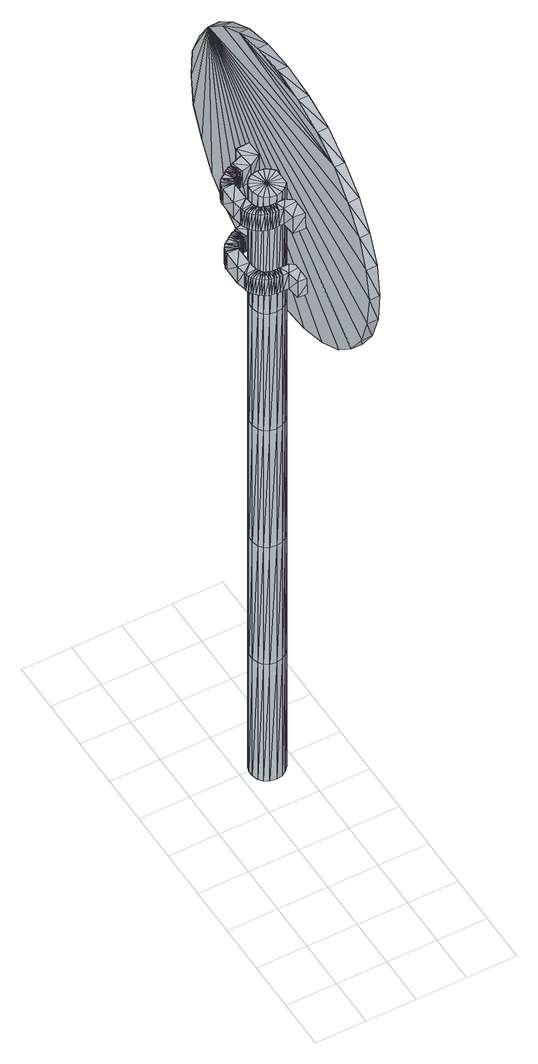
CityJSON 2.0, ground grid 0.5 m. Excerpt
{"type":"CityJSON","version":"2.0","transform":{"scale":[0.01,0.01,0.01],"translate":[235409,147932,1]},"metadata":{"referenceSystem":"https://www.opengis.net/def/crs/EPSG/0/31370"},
"CityObjects":{
"object1":{"type":"GenericCityObject","attributes":{"cluster":60,"mean_distance_to_centroid":0.036,"new_centroid_x":235409.3,"new_centroid_y":147933.86,"mean_distance_to_camera":7.68,"H1":0,"H2":0,"Z_final":109.18,"cluster2":-1,"proj_x":235405.76,"proj_y":147935.84,"id_line":52496,"bearing_l":29.24,"distance":4.05,"orientation":"right","G_obj":29.24},"geometry":[{"type":"MultiSurface","lod":"2","boundaries":[[[0,1,2]],[[2,1,3]],[[3,1,4]],[[4,1,5]],[[5,1,6]],[[1,7,6]],[[1,8,7]],[[1,9,8]],[[1,10,9]],[[1,11,10]],[[1,12,11]],[[1,13,12]],[[1,14,13]],[[15,14,1]],[[16,15,1]],[[17,16,1]],[[18,17,1]],[[0,18,1]],[[19,20,0]],[[19,0,2]],[[21,19,2]],[[21,2,3]],[[21,3,22]],[[22,3,4]],[[22,4,23]],[[23,4,5]],[[23,5,24]],[[24,5,6]],[[24,6,25]],[[25,6,7]],[[25,7,26]],[[26,7,8]],[[26,8,27]],[[8,9,27]],[[27,9,28]],[[9,10,28]],[[10,29,28]],[[10,11,29]],[[11,30,29]],[[11,12,30]],[[30,12,31]],[[31,12,13]],[[31,13,32]],[[32,13,14]],[[32,14,33]],[[33,14,15]],[[33,15,34]],[[34,15,16]],[[34,16,35]],[[35,16,17]],[[36,35,17]],[[18,36,17]],[[20,36,18]],[[20,18,0]],[[37,38,20]],[[37,20,19]],[[39,37,19]],[[21,39,19]],[[39,21,40]],[[40,21,22]],[[40,22,41]],[[41,22,23]],[[41,23,42]],[[42,23,24]],[[42,24,43]],[[43,24,25]],[[43,25,44]],[[44,25,26]],[[26,45,44]],[[26,27,45]],[[27,46,45]],[[27,28,46]],[[28,47,46]],[[28,29,47]],[[47,29,48]],[[29,30,48]],[[48,30,49]],[[49,30,31]],[[49,31,50]],[[50,31,32]],[[50,32,51]],[[51,32,33]],[[51,33,52]],[[52,33,34]],[[52,34,53]],[[53,34,35]],[[54,53,35]],[[54,35,36]],[[38,54,36]],[[38,36,20]],[[55,56,38]],[[55,38,37]],[[57,55,37]],[[57,37,39]],[[57,39,58]],[[58,39,40]],[[58,40,59]],[[59,40,41]],[[59,41,60]],[[60,41,42]],[[60,42,61]],[[61,42,43]],[[61,43,62]],[[62,43,44]],[[44,63,62]],[[44,45,63]],[[45,64,63]],[[45,46,64]],[[46,65,64]],[[46,47,65]],[[47,66,65]],[[47,48,66]],[[66,48,67]],[[67,48,49]],[[67,49,68]],[[68,49,50]],[[68,50,69]],[[69,50,51]],[[69,51,70]],[[70,51,52]],[[70,52,71]],[[71,52,53]],[[72,71,53]],[[72,53,54]],[[56,72,54]],[[56,54,38]],[[73,74,56]],[[73,56,55]],[[75,73,55]],[[75,55,57]],[[75,57,76]],[[76,57,58]],[[76,58,77]],[[77,58,59]],[[77,59,78]],[[78,59,60]],[[78,60,79]],[[79,60,61]],[[79,61,80]],[[80,61,62]],[[62,81,80]],[[62,63,81]],[[63,82,81]],[[63,64,82]],[[64,83,82]],[[64,65,83]],[[65,84,83]],[[65,66,84]],[[84,66,85]],[[85,66,67]],[[85,67,86]],[[86,67,68]],[[86,68,87]],[[87,68,69]],[[87,69,88]],[[88,69,70]],[[88,70,89]],[[89,70,71]],[[90,89,71]],[[90,71,72]],[[74,90,72]],[[74,72,56]],[[91,92,74]],[[91,74,73]],[[93,91,73]],[[93,73,75]],[[93,75,94]],[[94,75,76]],[[94,76,95]],[[95,76,77]],[[95,77,96]],[[96,77,78]],[[96,78,97]],[[97,78,79]],[[97,79,98]],[[98,79,80]],[[80,99,98]],[[80,81,99]],[[81,100,99]],[[81,82,100]],[[82,101,100]],[[82,83,101]],[[83,102,101]],[[83,84,102]],[[102,84,103]],[[103,84,85]],[[103,85,104]],[[104,85,86]],[[104,86,105]],[[105,86,87]],[[105,87,106]],[[106,87,88]],[[106,88,107]],[[107,88,89]],[[108,107,89]],[[108,89,90]],[[92,108,90]],[[92,90,74]],[[92,91,109]],[[91,93,109]],[[93,94,109]],[[94,95,109]],[[95,96,109]],[[109,96,97]],[[109,97,98]],[[109,98,99]],[[109,99,100]],[[109,100,101]],[[109,101,102]],[[109,102,103]],[[109,103,104]],[[105,109,104]],[[106,109,105]],[[107,109,106]],[[108,109,107]],[[92,109,108]],[[110,111,112]],[[113,112,114]],[[115,112,113]],[[116,112,115]],[[117,112,116]],[[118,112,117]],[[119,112,118]],[[120,112,119]],[[121,112,120]],[[122,112,121]],[[122,123,112]],[[123,110,112]],[[111,124,112]],[[124,125,112]],[[125,126,112]],[[126,127,112]],[[127,128,112]],[[128,129,112]],[[129,130,112]],[[130,131,112]],[[112,131,132]],[[131,133,132]],[[131,134,133]],[[133,134,135]],[[133,135,136]],[[135,137,136]],[[133,136,138]],[[136,139,138]],[[136,137,139]],[[137,140,139]],[[137,135,140]],[[135,141,140]],[[135,134,141]],[[134,142,141]],[[134,131,142]],[[131,143,142]],[[131,130,143]],[[143,130,144]],[[144,130,129]],[[144,129,145]],[[145,129,128]],[[145,128,146]],[[146,127,147]],[[147,127,126]],[[147,126,148]],[[148,126,125]],[[148,125,149]],[[149,125,124]],[[150,149,124]],[[150,124,111]],[[151,150,111]],[[151,111,110]],[[152,151,110]],[[152,110,123]],[[146,128,127]],[[153,123,122]],[[154,153,122]],[[154,122,121]],[[155,154,121]],[[155,121,120]],[[156,155,120]],[[156,120,119]],[[157,156,119]],[[157,119,118]],[[157,118,158]],[[158,118,117]],[[158,117,159]],[[153,152,123]],[[159,117,116]],[[159,116,160]],[[160,116,115]],[[160,115,161]],[[161,115,113]],[[161,113,162]],[[162,113,114]],[[162,114,163]],[[163,114,112]],[[163,112,164]],[[164,112,132]],[[132,165,164]],[[132,133,165]],[[133,138,165]],[[138,139,140]],[[161,162,163]],[[160,161,163]],[[159,160,163]],[[158,159,163]],[[157,158,163]],[[156,157,163]],[[155,156,163]],[[154,155,163]],[[153,154,163]],[[153,163,152]],[[152,163,151]],[[151,163,150]],[[150,163,149]],[[149,163,148]],[[148,163,147]],[[147,163,146]],[[146,163,145]],[[145,163,144]],[[144,163,143]],[[143,163,142]],[[163,164,142]],[[142,164,165]],[[142,165,141]],[[165,140,141]],[[165,138,140]],[[166,167,168]],[[168,167,169]],[[170,168,169]],[[170,169,171]],[[170,171,172]],[[172,171,173]],[[172,173,174]],[[174,173,175]],[[174,175,176]],[[176,175,177]],[[176,177,178]],[[178,177,179]],[[178,179,180]],[[180,179,181]],[[180,181,182]],[[182,181,183]],[[182,183,184]],[[184,183,185]],[[184,185,186]],[[186,185,187]],[[186,187,188]],[[188,187,189]],[[188,189,190]],[[190,189,191]],[[192,190,191]],[[192,191,193]],[[194,192,193]],[[194,193,195]],[[196,194,195]],[[196,195,197]],[[198,196,197]],[[198,197,199]],[[200,198,199]],[[200,199,201]],[[202,200,201]],[[202,201,203]],[[204,202,203]],[[204,203,205]],[[206,204,205]],[[206,205,207]],[[208,206,207]],[[208,207,209]],[[210,208,209]],[[210,209,211]],[[212,210,211]],[[212,211,213]],[[214,212,213]],[[214,213,215]],[[216,214,215]],[[216,215,217]],[[216,217,218]],[[218,217,219]],[[218,219,220]],[[220,219,221]],[[220,221,222]],[[222,221,223]],[[222,223,224]],[[224,223,225]],[[224,225,226]],[[226,225,227]],[[226,227,228]],[[228,227,229]],[[228,229,230]],[[230,229,231]],[[230,231,232]],[[232,231,233]],[[232,233,234]],[[234,233,235]],[[234,235,236]],[[236,235,237]],[[238,236,237]],[[238,237,239]],[[238,239,240]],[[240,239,241]],[[241,242,240]],[[241,243,242]],[[242,243,244]],[[244,243,245]],[[244,245,246]],[[246,245,247]],[[246,247,248]],[[248,247,249]],[[248,249,250]],[[250,249,251]],[[250,251,252]],[[252,251,253]],[[252,253,254]],[[254,253,255]],[[254,255,256]],[[256,255,257]],[[256,257,258]],[[258,257,259]],[[258,259,260]],[[260,259,261]],[[260,261,262]],[[262,261,263]],[[262,263,264]],[[264,263,265]],[[264,265,266]],[[266,265,267]],[[267,268,266]],[[267,269,268]],[[269,270,268]],[[269,271,270]],[[271,272,270]],[[271,273,272]],[[273,274,272]],[[273,275,274]],[[275,276,274]],[[275,277,276]],[[277,278,276]],[[277,279,278]],[[279,280,278]],[[279,281,280]],[[281,282,280]],[[281,283,282]],[[283,284,282]],[[283,285,284]],[[285,286,284]],[[285,287,286]],[[287,288,286]],[[287,289,288]],[[288,289,290]],[[290,289,291]],[[290,291,292]],[[292,291,293]],[[292,293,294]],[[294,293,295]],[[294,295,296]],[[296,295,297]],[[296,297,298]],[[298,297,299]],[[298,299,300]],[[300,299,301]],[[300,301,302]],[[302,301,303]],[[302,303,304]],[[304,303,305]],[[304,305,306]],[[306,305,307]],[[306,307,308]],[[308,307,309]],[[308,309,310]],[[310,309,311]],[[311,166,310]],[[311,167,166]],[[169,167,311]],[[169,311,171]],[[171,311,309]],[[173,171,309]],[[173,309,307]],[[175,173,307]],[[175,307,305]],[[177,175,305]],[[177,305,303]],[[179,177,303]],[[179,303,301]],[[181,179,301]],[[181,301,299]],[[183,181,299]],[[183,299,297]],[[183,297,295]],[[185,183,295]],[[185,295,293]],[[187,185,293]],[[187,293,291]],[[189,187,291]],[[189,291,289]],[[189,289,287]],[[189,287,285]],[[191,189,285]],[[191,285,283]],[[193,191,283]],[[195,193,283]],[[195,283,281]],[[197,195,281]],[[199,197,281]],[[201,199,281]],[[201,281,279]],[[203,201,279]],[[205,203,279]],[[205,279,277]],[[205,277,207]],[[207,277,209]],[[209,277,275]],[[209,275,211]],[[211,275,273]],[[211,273,213]],[[213,273,271]],[[213,271,215]],[[215,271,269]],[[215,269,217]],[[217,269,219]],[[219,269,267]],[[219,267,221]],[[221,267,265]],[[221,265,223]],[[223,265,263]],[[223,263,225]],[[225,263,261]],[[225,261,227]],[[227,261,259]],[[227,259,229]],[[229,259,257]],[[229,257,255]],[[229,255,231]],[[231,255,253]],[[231,253,233]],[[233,253,251]],[[233,251,235]],[[251,249,235]],[[235,249,247]],[[235,247,237]],[[247,245,237]],[[237,245,243]],[[237,243,239]],[[239,243,241]],[[238,240,242]],[[168,310,166]],[[170,310,168]],[[170,308,310]],[[172,308,170]],[[172,306,308]],[[174,306,172]],[[174,304,306]],[[176,304,174]],[[176,302,304]],[[178,302,176]],[[178,300,302]],[[180,300,178]],[[180,298,300]],[[182,298,180]],[[182,296,298]],[[182,294,296]],[[184,294,182]],[[184,292,294]],[[186,292,184]],[[186,290,292]],[[188,290,186]],[[188,288,290]],[[188,286,288]],[[188,284,286]],[[190,284,188]],[[190,282,284]],[[192,282,190]],[[194,282,192]],[[194,280,282]],[[196,280,194]],[[198,280,196]],[[200,280,198]],[[200,278,280]],[[202,278,200]],[[204,278,202]],[[204,276,278]],[[204,206,276]],[[206,208,276]],[[208,274,276]],[[208,210,274]],[[210,272,274]],[[210,212,272]],[[212,270,272]],[[212,214,270]],[[214,268,270]],[[214,216,268]],[[216,218,268]],[[218,266,268]],[[218,220,266]],[[220,264,266]],[[220,222,264]],[[222,262,264]],[[222,224,262]],[[224,260,262]],[[224,226,260]],[[226,258,260]],[[226,228,258]],[[228,256,258]],[[228,254,256]],[[228,230,254]],[[230,252,254]],[[230,232,252]],[[232,250,252]],[[232,234,250]],[[250,234,248]],[[234,246,248]],[[234,236,246]],[[246,236,244]],[[236,242,244]],[[236,238,242]],[[312,313,314]],[[314,313,315]],[[316,314,315]],[[316,315,317]],[[316,317,318]],[[318,317,319]],[[318,319,320]],[[320,319,321]],[[320,321,322]],[[322,321,323]],[[322,323,324]],[[324,323,325]],[[324,325,326]],[[326,325,327]],[[326,327,328]],[[328,327,329]],[[328,329,330]],[[330,329,331]],[[330,331,332]],[[332,331,333]],[[332,333,334]],[[334,333,335]],[[334,335,336]],[[336,335,337]],[[338,336,337]],[[338,337,339]],[[340,338,339]],[[340,339,341]],[[342,340,341]],[[342,341,343]],[[344,342,343]],[[344,343,345]],[[346,344,345]],[[346,345,347]],[[348,346,347]],[[348,347,349]],[[350,348,349]],[[350,349,351]],[[352,350,351]],[[352,351,353]],[[354,352,353]],[[354,353,355]],[[356,354,355]],[[356,355,357]],[[358,356,357]],[[358,357,359]],[[360,358,359]],[[360,359,361]],[[362,360,361]],[[362,361,363]],[[362,363,364]],[[364,363,365]],[[364,365,366]],[[366,365,367]],[[366,367,368]],[[368,367,369]],[[368,369,370]],[[370,369,371]],[[370,371,372]],[[372,371,373]],[[372,373,374]],[[374,373,375]],[[374,375,376]],[[376,375,377]],[[376,377,378]],[[378,377,379]],[[378,379,380]],[[380,379,381]],[[380,381,382]],[[382,381,383]],[[384,382,383]],[[384,383,385]],[[384,385,386]],[[386,385,387]],[[387,388,386]],[[387,389,388]],[[388,389,390]],[[390,389,391]],[[390,391,392]],[[392,391,393]],[[392,393,394]],[[394,393,395]],[[394,395,396]],[[396,395,397]],[[396,397,398]],[[398,397,399]],[[398,399,400]],[[400,399,401]],[[400,401,402]],[[402,401,403]],[[402,403,404]],[[404,403,405]],[[404,405,406]],[[406,405,407]],[[406,407,408]],[[408,407,409]],[[408,409,410]],[[410,409,411]],[[410,411,412]],[[412,411,413]],[[413,414,412]],[[413,415,414]],[[415,416,414]],[[415,417,416]],[[417,418,416]],[[417,419,418]],[[419,420,418]],[[419,421,420]],[[421,422,420]],[[421,423,422]],[[423,424,422]],[[423,425,424]],[[425,426,424]],[[425,427,426]],[[427,428,426]],[[427,429,428]],[[429,430,428]],[[429,431,430]],[[431,432,430]],[[431,433,432]],[[433,434,432]],[[433,435,434]],[[434,435,436]],[[436,435,437]],[[436,437,438]],[[438,437,439]],[[438,439,440]],[[440,439,441]],[[440,441,442]],[[442,441,443]],[[442,443,444]],[[444,443,445]],[[444,445,446]],[[446,445,447]],[[446,447,448]],[[448,447,449]],[[448,449,450]],[[450,449,451]],[[450,451,452]],[[452,451,453]],[[452,453,454]],[[454,453,455]],[[454,455,456]],[[456,455,457]],[[457,312,456]],[[457,313,312]],[[315,313,457]],[[315,457,317]],[[317,457,455]],[[319,317,455]],[[319,455,453]],[[321,319,453]],[[321,453,451]],[[323,321,451]],[[323,451,449]],[[325,323,449]],[[325,449,447]],[[327,325,447]],[[327,447,445]],[[329,327,445]],[[329,445,443]],[[329,443,441]],[[331,329,441]],[[331,441,439]],[[333,331,439]],[[333,439,437]],[[335,333,437]],[[335,437,435]],[[335,435,433]],[[335,433,431]],[[337,335,431]],[[337,431,429]],[[339,337,429]],[[341,339,429]],[[341,429,427]],[[343,341,427]],[[345,343,427]],[[347,345,427]],[[347,427,425]],[[349,347,425]],[[351,349,425]],[[351,425,423]],[[351,423,353]],[[353,423,355]],[[355,423,421]],[[355,421,357]],[[357,421,419]],[[357,419,359]],[[359,419,417]],[[359,417,361]],[[361,417,415]],[[361,415,363]],[[363,415,365]],[[365,415,413]],[[365,413,367]],[[367,413,411]],[[367,411,369]],[[369,411,409]],[[369,409,371]],[[371,409,407]],[[371,407,373]],[[373,407,405]],[[373,405,375]],[[375,405,403]],[[375,403,401]],[[375,401,377]],[[377,401,399]],[[377,399,379]],[[379,399,397]],[[379,397,381]],[[397,395,381]],[[381,395,393]],[[381,393,383]],[[393,391,383]],[[383,391,389]],[[383,389,385]],[[385,389,387]],[[384,386,388]],[[314,456,312]],[[316,456,314]],[[316,454,456]],[[318,454,316]],[[318,452,454]],[[320,452,318]],[[320,450,452]],[[322,450,320]],[[322,448,450]],[[324,448,322]],[[324,446,448]],[[326,446,324]],[[326,444,446]],[[328,444,326]],[[328,442,444]],[[328,440,442]],[[330,440,328]],[[330,438,440]],[[332,438,330]],[[332,436,438]],[[334,436,332]],[[334,434,436]],[[334,432,434]],[[334,430,432]],[[336,430,334]],[[336,428,430]],[[338,428,336]],[[340,428,338]],[[340,426,428]],[[342,426,340]],[[344,426,342]],[[346,426,344]],[[346,424,426]],[[348,424,346]],[[350,424,348]],[[350,422,424]],[[350,352,422]],[[352,354,422]],[[354,420,422]],[[354,356,420]],[[356,418,420]],[[356,358,418]],[[358,416,418]],[[358,360,416]],[[360,414,416]],[[360,362,414]],[[362,364,414]],[[364,412,414]],[[364,366,412]],[[366,410,412]],[[366,368,410]],[[368,408,410]],[[368,370,408]],[[370,406,408]],[[370,372,406]],[[372,404,406]],[[372,374,404]],[[374,402,404]],[[374,400,402]],[[374,376,400]],[[376,398,400]],[[376,378,398]],[[378,396,398]],[[378,380,396]],[[396,380,394]],[[380,392,394]],[[380,382,392]],[[392,382,390]],[[382,388,390]],[[382,384,388]]]}]}
},
"vertices":[
[75,263,1],[75,247,1],[69,262,1],[64,259,1],[61,255,1],[59,250,1],[59,244,1],[61,238,1],[64,234,1],[69,231,1],[75,230,1],[81,231,1],[86,234,1],[90,238,1],[92,244,1],[92,250,1],[90,255,1],[86,259,1],[81,262,1],[69,262,150],[75,263,150],[64,259,150],[61,255,150],[59,250,150],[59,244,150],[61,238,150],[64,234,150],[69,231,150],[75,230,150],[81,231,150],[86,234,150],[90,238,150],[92,244,150],[92,250,150],[90,255,150],[86,259,150],[81,262,150],[69,262,299],[75,263,299],[64,259,299],[61,255,299],[59,250,299],[59,244,299],[61,238,299],[64,234,299],[69,231,299],[75,230,299],[81,231,299],[86,234,299],[90,238,299],[92,244,299],[92,250,299],[90,255,299],[86,259,299],[81,262,299],[69,262,448],[75,263,448],[64,259,448],[61,255,448],[59,250,448],[59,244,448],[61,238,448],[64,234,448],[69,231,448],[75,230,448],[81,231,448],[86,234,448],[90,238,448],[92,244,448],[92,250,448],[90,255,448],[86,259,448],[81,262,448],[69,262,597],[75,263,597],[64,259,597],[61,255,597],[59,250,597],[59,244,597],[61,238,597],[64,234,597],[69,231,597],[75,230,597],[81,231,597],[86,234,597],[90,238,597],[92,244,597],[92,250,597],[90,255,597],[86,259,597],[81,262,597],[69,262,746],[75,263,746],[64,259,746],[61,255,746],[59,250,746],[59,244,746],[61,238,746],[64,234,746],[69,231,746],[75,230,746],[81,231,746],[86,234,746],[90,238,746],[92,244,746],[92,250,746],[90,255,746],[86,259,746],[81,262,746],[75,247,746],[93,183,593],[93,155,610],[88,368,822],[89,397,763],[89,385,794],[90,401,728],[90,397,694],[91,385,662],[91,368,634],[92,344,610],[92,316,593],[93,284,581],[93,250,577],[93,215,581],[92,132,634],[92,114,662],[91,103,694],[91,99,728],[90,103,763],[90,114,794],[89,132,822],[89,155,846],[88,344,846],[88,316,864],[88,183,864],[88,215,875],[88,284,875],[88,250,879],[98,284,875],[98,250,879],[98,215,875],[99,183,864],[99,155,846],[100,132,823],[100,114,795],[101,103,763],[101,99,728],[102,103,694],[102,114,662],[103,132,634],[103,155,611],[103,183,593],[103,215,581],[103,250,577],[103,284,581],[103,316,593],[102,344,611],[102,368,634],[101,385,662],[101,397,694],[100,401,728],[100,397,763],[99,385,795],[99,368,823],[98,344,846],[98,316,864],[97,302,652],[97,302,632],[80,301,652],[80,301,632],[80,292,652],[80,292,632],[69,288,652],[69,288,632],[67,287,652],[67,287,632],[66,286,652],[66,286,632],[64,286,652],[64,286,632],[62,285,652],[62,285,632],[61,284,652],[61,284,632],[59,283,652],[59,283,632],[57,281,652],[57,281,632],[52,278,652],[52,278,632],[51,277,652],[51,277,632],[50,275,652],[50,275,632],[49,274,652],[49,274,632],[48,272,652],[48,272,632],[48,270,652],[48,270,632],[47,269,652],[47,269,632],[47,267,652],[47,267,632],[47,249,652],[47,249,632],[49,240,652],[49,240,632],[49,238,652],[49,238,632],[50,235,652],[50,235,632],[51,233,652],[51,233,632],[52,231,652],[52,231,632],[54,229,652],[54,229,632],[56,227,652],[56,227,632],[58,226,652],[58,226,632],[60,224,652],[60,224,632],[63,223,652],[63,223,632],[65,222,652],[65,222,632],[68,222,652],[68,222,632],[70,221,652],[70,221,632],[73,221,652],[73,221,632],[76,221,652],[76,221,632],[82,221,652],[82,221,632],[83,208,652],[83,208,632],[97,207,652],[97,207,632],[97,223,652],[97,223,632],[87,230,652],[87,230,632],[78,230,652],[78,230,632],[77,230,652],[77,230,632],[75,230,652],[75,230,632],[73,230,652],[73,230,632],[72,230,652],[72,230,632],[70,230,652],[70,230,632],[68,231,652],[68,231,632],[67,231,652],[67,231,632],[65,232,652],[65,232,632],[64,232,652],[64,232,632],[63,233,652],[63,233,632],[62,235,652],[62,235,632],[61,236,652],[61,236,632],[61,237,652],[61,237,632],[60,239,652],[60,239,632],[59,248,652],[59,248,632],[59,267,652],[59,267,632],[60,268,652],[60,268,632],[60,269,652],[60,269,632],[60,270,652],[60,270,632],[61,271,652],[61,271,632],[62,272,652],[62,272,632],[62,273,652],[62,273,632],[63,273,652],[63,273,632],[65,274,652],[65,274,632],[66,275,652],[66,275,632],[67,275,652],[67,275,632],[68,275,652],[68,275,632],[69,276,652],[69,276,632],[70,276,652],[70,276,632],[72,276,652],[72,276,632],[82,278,652],[82,278,632],[94,285,652],[94,285,632],[93,302,737],[93,302,717],[76,301,737],[76,301,717],[76,292,737],[76,292,717],[65,288,737],[65,288,717],[63,287,737],[63,287,717],[62,286,737],[62,286,717],[60,286,737],[60,286,717],[58,285,737],[58,285,717],[56,284,737],[56,284,717],[55,283,737],[55,283,717],[53,281,737],[53,281,717],[48,278,737],[48,278,717],[47,277,737],[47,277,717],[46,275,737],[46,275,717],[45,274,737],[45,274,717],[44,272,737],[44,272,717],[44,270,737],[44,270,717],[43,269,737],[43,269,717],[43,267,737],[43,267,717],[43,249,737],[43,249,717],[45,240,737],[45,240,717],[45,238,737],[45,238,717],[46,235,737],[46,235,717],[47,233,737],[47,233,717],[48,231,737],[48,231,717],[50,229,737],[50,229,717],[52,227,737],[52,227,717],[54,226,737],[54,226,717],[56,224,737],[56,224,717],[59,223,737],[59,223,717],[61,222,737],[61,222,717],[64,222,737],[64,222,717],[66,221,737],[66,221,717],[69,221,737],[69,221,717],[72,221,737],[72,221,717],[77,221,737],[77,221,717],[78,208,737],[78,208,717],[93,207,737],[93,207,717],[93,223,737],[93,223,717],[83,230,737],[83,230,717],[74,230,737],[74,230,717],[73,230,737],[73,230,717],[71,230,737],[71,230,717],[69,230,737],[69,230,717],[68,230,737],[68,230,717],[66,230,737],[66,230,717],[64,231,737],[64,231,717],[63,231,737],[63,231,717],[61,232,737],[61,232,717],[60,232,737],[60,232,717],[59,233,737],[59,233,717],[58,235,737],[58,235,717],[57,236,737],[57,236,717],[57,237,737],[57,237,717],[56,239,737],[56,239,717],[55,248,737],[55,248,717],[55,267,737],[55,267,717],[56,268,737],[56,268,717],[56,269,737],[56,269,717],[56,270,737],[56,270,717],[57,271,737],[57,271,717],[58,272,737],[58,272,717],[58,273,737],[58,273,717],[59,273,737],[59,273,717],[60,274,737],[60,274,717],[62,275,737],[62,275,717],[63,275,737],[63,275,717],[64,275,737],[64,275,717],[65,276,737],[65,276,717],[66,276,737],[66,276,717],[68,276,737],[68,276,717],[78,278,737],[78,278,717],[90,285,737],[90,285,717]
]}
